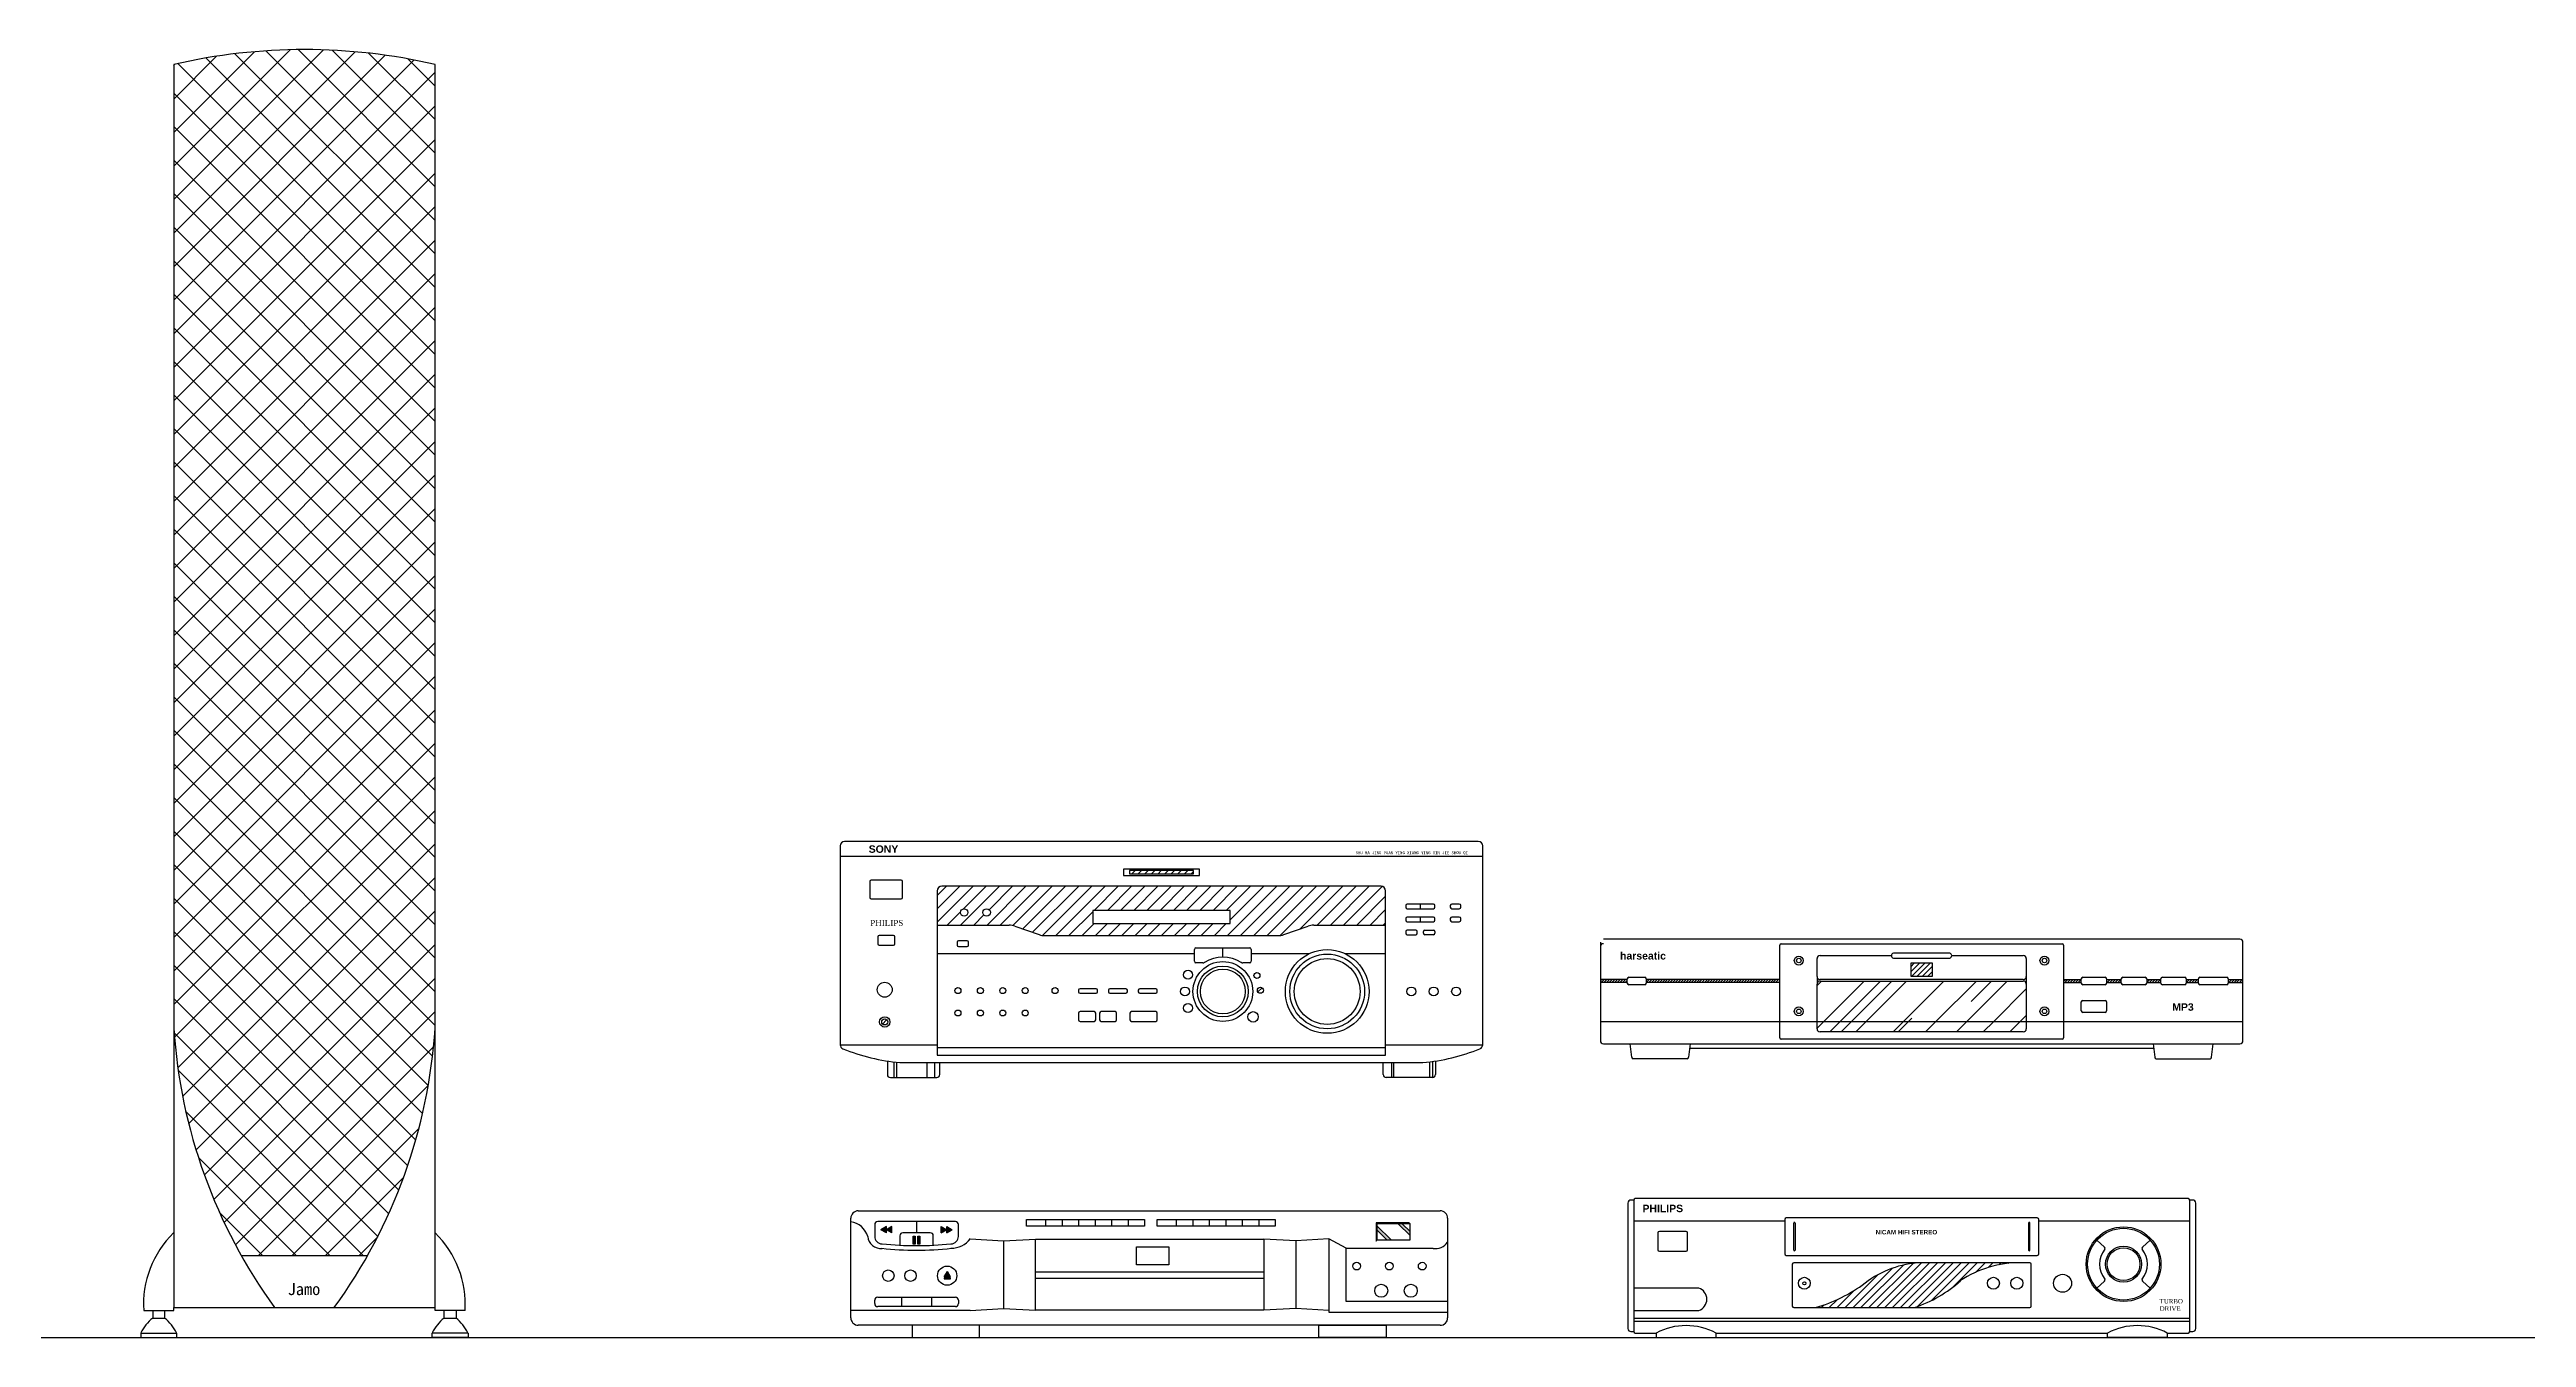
# Model space of a CAD drawing. Header units: inches. Extents: x 11.8 to 54.3, y 10.8 to 35.6.
# Drawn here: x 25.237 to 26.894, y 26.498 to 27.36 of the extents above; entities that cross this region are included whole.
import ezdxf
from ezdxf.enums import TextEntityAlignment as Align

# ---------------------------------------------------------------- set-up
doc = ezdxf.new("R2010")
doc.units = ezdxf.units.IN
doc.header["$MEASUREMENT"] = 0
for name, color, linetype in [('02', 2, 'Continuous'), ('1', 1, 'Continuous'), ('8', 8, 'Continuous')]:
    doc.layers.add(name, color=color, linetype=linetype)
doc.styles.add('HT2', font='swisseb.ttf')
doc.styles.add('STYLE2', font='')
doc.styles.add('STYLE5', font='dutchi.ttf')
doc.styles.get('STYLE2').set_extended_font_data('SimHei')

msp = doc.modelspace()

# ---------------------------------------------------------------- hatches: boundary and pattern name
at = {"layer": '8'}
for points in [[(25.7931, 26.5704), (25.7967, 26.5684), (25.7967, 26.5725)], [(25.7967, 26.5704), (25.8003, 26.5684), (25.8003, 26.5725)], [(25.8334, 26.5725), (25.8334, 26.5684), (25.8371, 26.5704)], [(25.8371, 26.5684), (25.8407, 26.5704), (25.8371, 26.5725)], [(26.1244, 26.5629), (26.1249, 26.5636), (26.1249, 26.5745), (26.1472, 26.5745), (26.1462, 26.5751), (26.1244, 26.5751)], [(25.8146, 26.5608), (25.8159, 26.5608), (25.8159, 26.5661), (25.8146, 26.5661)], [(25.8178, 26.5608), (25.8191, 26.5608), (25.8191, 26.5661), (25.8178, 26.5661)], [(25.8354, 26.5375), (25.8397, 26.5375), (25.8397, 26.5382), (25.8354, 26.5382)], [(25.8355, 26.5389), (25.8397, 26.5389), (25.8376, 26.5425)]]:
    msp.add_hatch(color=256, dxfattribs=at).paths.add_polyline_path(points)
h = msp.add_hatch(color=256, dxfattribs=at)
h.paths.add_polyline_path([(26.1391, 26.5745), (26.1419, 26.5745), (26.1472, 26.5693), (26.1472, 26.5666)])
h.paths.add_polyline_path([(26.1249, 26.5703), (26.1249, 26.573), (26.1345, 26.5636), (26.1317, 26.5636)])

# ---------------------------------------------------------------- linework, layer by layer
at = {"layer": '02'}
for p, q in [((25.3198, 27.2823), (25.3977, 27.3602)), ((25.3198, 27.2599), (25.42, 27.3601)), ((25.3198, 27.3048), (25.3739, 27.3589)), ((25.3198, 27.2374), (25.4412, 27.3588)), ((25.3198, 27.215), (25.4614, 27.3565)), ((25.3198, 27.3272), (25.3484, 27.3558)), ((25.3198, 27.1925), (25.4806, 27.3533)), ((25.3198, 27.3497), (25.3206, 27.3505)), ((25.3198, 27.3503), (25.3198, 26.5183)), ((25.4948, 27.1787), (25.3225, 27.351)), ((25.4948, 27.2011), (25.3412, 27.3547)), ((25.4948, 27.2236), (25.3608, 27.3575)), ((25.4948, 27.246), (25.3814, 27.3595)), ((25.4948, 27.2685), (25.403, 27.3603)), ((25.4948, 27.2909), (25.4258, 27.3599)), ((25.4948, 27.3134), (25.4502, 27.358)), ((25.4948, 27.3358), (25.4765, 27.3541)), ((25.4948, 26.5183), (25.4948, 27.3503)), ((25.3198, 27.1701), (25.4948, 27.3451)), ((25.4948, 27.1562), (25.3198, 27.3312)), ((25.3198, 27.1476), (25.4948, 27.3226)), ((25.4948, 27.1338), (25.3198, 27.3088)), ((25.3198, 27.1252), (25.4948, 27.3002)), ((25.4948, 27.1113), (25.3198, 27.2863)), ((25.3198, 27.1027), (25.4948, 27.2777)), ((25.4948, 27.0889), (25.3198, 27.2639)), ((25.3198, 27.0803), (25.4948, 27.2553)), ((25.4948, 27.0664), (25.3198, 27.2414)), ((25.3198, 27.0578), (25.4948, 27.2328)), ((25.4948, 27.044), (25.3198, 27.219)), ((25.3198, 27.0354), (25.4948, 27.2104)), ((25.4948, 27.0215), (25.3198, 27.1965)), ((25.3198, 27.0129), (25.4948, 27.1879)), ((25.4948, 26.9991), (25.3198, 27.1741)), ((25.3198, 26.9905), (25.4948, 27.1655)), ((25.4948, 26.9766), (25.3198, 27.1516)), ((25.3198, 26.968), (25.4948, 27.143)), ((25.4948, 26.9542), (25.3198, 27.1292)), ((25.3198, 26.9456), (25.4948, 27.1206)), ((25.4948, 26.9317), (25.3198, 27.1067)), ((25.3198, 26.9231), (25.4948, 27.0981)), ((25.4948, 26.9093), (25.3198, 27.0843)), ((25.3198, 26.9007), (25.4948, 27.0757)), ((25.4948, 26.8868), (25.3198, 27.0618)), ((25.3198, 26.8782), (25.4948, 27.0532)), ((25.4948, 26.8644), (25.3198, 27.0394)), ((25.3198, 26.8558), (25.4948, 27.0308)), ((25.4948, 26.8419), (25.3198, 27.0169)), ((25.3198, 26.8333), (25.4948, 27.0083)), ((25.4948, 26.8195), (25.3198, 26.9945)), ((25.3198, 26.8109), (25.4948, 26.9859)), ((25.4948, 26.797), (25.3198, 26.972)), ((25.3198, 26.7884), (25.4948, 26.9634)), ((25.4948, 26.7746), (25.3198, 26.9496)), ((25.3198, 26.766), (25.4948, 26.941)), ((25.4948, 26.7521), (25.3198, 26.9271)), ((25.3198, 26.7435), (25.4948, 26.9185)), ((25.4948, 26.7297), (25.3198, 26.9047)), ((25.3198, 26.7211), (25.4948, 26.8961)), ((25.4948, 26.7072), (25.3198, 26.8822)), ((25.3202, 26.6991), (25.4948, 26.8736)), ((25.493, 26.6865), (25.3198, 26.8598)), ((25.4902, 26.6669), (25.3198, 26.8373)), ((25.3225, 26.6789), (25.4948, 26.8511)), ((25.3257, 26.6596), (25.4948, 26.8287)), ((25.7658, 26.8273), (25.7658, 26.6943)), ((26.1958, 26.8203), (25.7658, 26.8203)), ((26.1928, 26.8303), (25.7688, 26.8303)), ((26.1958, 26.6943), (26.1958, 26.8273)), ((25.4864, 26.6483), (25.3198, 26.8149)), ((25.3298, 26.6413), (25.4948, 26.8062)), ((25.7856, 26.8034), (25.7856, 26.7929)), ((25.8066, 26.8044), (25.7866, 26.8044)), ((25.8076, 26.7929), (25.8076, 26.8034)), ((25.9554, 26.8118), (25.9554, 26.8076)), ((26.0062, 26.8118), (25.9554, 26.8118)), ((25.9554, 26.8076), (26.0062, 26.8076)), ((25.9594, 26.8108), (25.9594, 26.8086)), ((26.0022, 26.8108), (25.9594, 26.8108)), ((25.9594, 26.8086), (26.0022, 26.8086)), ((25.9609, 26.8086), (25.9631, 26.8108)), ((25.9653, 26.8086), (25.9675, 26.8108)), ((25.9697, 26.8086), (25.9719, 26.8108)), ((25.9741, 26.8086), (25.9763, 26.8108)), ((25.9786, 26.8086), (25.9807, 26.8108)), ((25.983, 26.8086), (25.9852, 26.8108)), ((25.9874, 26.8086), (25.9896, 26.8108)), ((25.9918, 26.8086), (25.994, 26.8108)), ((25.9962, 26.8086), (25.9984, 26.8108)), ((26.0007, 26.8086), (26.0022, 26.8102)), ((26.0022, 26.8086), (26.0022, 26.8108)), ((26.0062, 26.8076), (26.0062, 26.8118)), ((25.4818, 26.6304), (25.3198, 26.7924)), ((25.7866, 26.7919), (25.8066, 26.7919)), ((25.8308, 26.7764), (25.8547, 26.8003)), ((25.8308, 26.7853), (25.8459, 26.8003)), ((25.8308, 26.7941), (25.837, 26.8003)), ((25.8308, 26.7973), (25.8308, 26.6873)), ((26.1278, 26.8003), (25.8338, 26.8003)), ((25.8464, 26.7743), (25.8724, 26.8003)), ((25.8484, 26.7852), (25.8635, 26.8003)), ((25.8641, 26.7743), (25.8901, 26.8003)), ((25.8655, 26.7846), (25.8812, 26.8003)), ((25.8729, 26.7743), (25.8989, 26.8003)), ((25.8814, 26.774), (25.9077, 26.8003)), ((25.888, 26.7718), (25.9166, 26.8003)), ((25.8946, 26.7695), (25.9254, 26.8003)), ((25.9013, 26.7674), (25.9342, 26.8003)), ((25.9101, 26.7673), (25.9431, 26.8003)), ((25.9357, 26.7842), (25.9519, 26.8003)), ((25.9446, 26.7842), (25.9608, 26.8003)), ((25.9534, 26.7842), (25.9696, 26.8003)), ((25.9623, 26.7842), (25.9784, 26.8003)), ((25.9711, 26.7842), (25.9873, 26.8003)), ((25.9799, 26.7842), (25.9961, 26.8003)), ((25.9888, 26.7842), (26.005, 26.8003)), ((25.9976, 26.7842), (26.0138, 26.8003)), ((26.0065, 26.7842), (26.0226, 26.8003)), ((26.0153, 26.7842), (26.0315, 26.8003)), ((26.0241, 26.7842), (26.0403, 26.8003)), ((26.025, 26.7673), (26.058, 26.8003)), ((26.0267, 26.7779), (26.0492, 26.8003)), ((26.0338, 26.7673), (26.0668, 26.8003)), ((26.0427, 26.7673), (26.0757, 26.8003)), ((26.0515, 26.7673), (26.0845, 26.8003)), ((26.0605, 26.7675), (26.0933, 26.8003)), ((26.0737, 26.7718), (26.1022, 26.8003)), ((26.085, 26.7743), (26.111, 26.8003)), ((26.0939, 26.7743), (26.1199, 26.8003)), ((26.1027, 26.7743), (26.1286, 26.8002)), ((26.1115, 26.7743), (26.1308, 26.7936)), ((26.1308, 26.6873), (26.1308, 26.7973)), ((26.1443, 26.7874), (26.1443, 26.7863)), ((26.1628, 26.7884), (26.1453, 26.7884)), ((26.154, 26.7884), (26.154, 26.7853)), ((26.1638, 26.7863), (26.1638, 26.7874)), ((26.1741, 26.7874), (26.1741, 26.7863)), ((26.1801, 26.7884), (26.1751, 26.7884)), ((26.1811, 26.7863), (26.1811, 26.7874)), ((25.4765, 26.6133), (25.3198, 26.77)), ((25.3347, 26.6237), (25.4948, 26.7838)), ((25.8308, 26.7743), (25.8789, 26.7743)), ((25.8375, 26.7743), (25.8463, 26.7831)), ((25.8552, 26.7743), (25.862, 26.7811)), ((25.8826, 26.7736), (25.899, 26.7681)), ((25.9189, 26.7673), (25.9349, 26.7833)), ((25.9278, 26.7673), (25.9358, 26.7754)), ((25.9349, 26.7842), (25.9349, 26.7754)), ((26.0267, 26.7842), (25.9349, 26.7842)), ((25.9349, 26.7754), (26.0267, 26.7754)), ((25.9366, 26.7673), (25.9446, 26.7754)), ((25.9454, 26.7673), (25.9535, 26.7754)), ((25.9543, 26.7673), (25.9623, 26.7754)), ((25.9631, 26.7673), (25.9712, 26.7754)), ((25.972, 26.7673), (25.98, 26.7754)), ((25.9808, 26.7673), (25.9888, 26.7754)), ((25.9896, 26.7673), (25.9977, 26.7754)), ((25.9985, 26.7673), (26.0065, 26.7754)), ((26.0073, 26.7673), (26.0154, 26.7754)), ((26.0162, 26.7673), (26.0242, 26.7754)), ((26.0267, 26.7754), (26.0267, 26.7842)), ((26.0626, 26.7681), (26.079, 26.7736)), ((26.0827, 26.7743), (26.1308, 26.7743)), ((26.1204, 26.7743), (26.1308, 26.7848)), ((26.1292, 26.7743), (26.1308, 26.7759)), ((26.1443, 26.7787), (26.1443, 26.7776)), ((26.1443, 26.77), (26.1443, 26.7689)), ((26.1453, 26.7853), (26.1628, 26.7853)), ((26.1628, 26.7797), (26.1453, 26.7797)), ((26.1453, 26.7766), (26.1628, 26.7766)), ((26.151, 26.771), (26.1453, 26.771)), ((26.152, 26.7689), (26.152, 26.77)), ((26.154, 26.7797), (26.154, 26.7766)), ((26.1561, 26.7689), (26.1561, 26.77)), ((26.1571, 26.771), (26.1628, 26.771)), ((26.1638, 26.7776), (26.1638, 26.7787)), ((26.1638, 26.77), (26.1638, 26.7689)), ((26.1741, 26.7787), (26.1741, 26.7776)), ((26.1751, 26.7853), (26.1801, 26.7853)), ((26.1801, 26.7797), (26.1751, 26.7797)), ((26.1751, 26.7766), (26.1801, 26.7766)), ((26.1811, 26.7776), (26.1811, 26.7787)), ((25.3403, 26.6069), (25.4948, 26.7613)), ((25.791, 26.7664), (25.791, 26.7618)), ((25.8014, 26.7674), (25.792, 26.7674)), ((25.792, 26.7608), (25.8014, 26.7608)), ((25.8024, 26.7618), (25.8024, 26.7664)), ((25.8308, 26.7553), (26.0029, 26.7553)), ((25.844, 26.7629), (25.844, 26.761)), ((25.8507, 26.7639), (25.845, 26.7639)), ((25.845, 26.76), (25.8507, 26.76)), ((25.8517, 26.761), (25.8517, 26.7629)), ((25.9027, 26.7673), (26.0589, 26.7673)), ((26.0029, 26.7501), (26.0029, 26.7581)), ((26.0039, 26.7591), (26.0399, 26.7591)), ((26.0219, 26.7529), (26.0219, 26.7591)), ((26.0409, 26.7581), (26.0409, 26.7501)), ((26.0409, 26.7553), (26.0799, 26.7553)), ((26.1035, 26.7553), (26.1308, 26.7553)), ((26.1453, 26.7679), (26.151, 26.7679)), ((26.1628, 26.7679), (26.1571, 26.7679)), ((26.2745, 26.7629), (26.2745, 26.6969)), ((26.7025, 26.7649), (26.2765, 26.7649)), ((26.3945, 26.6989), (26.3945, 26.7609)), ((26.3955, 26.7619), (26.5835, 26.7619)), ((26.4215, 26.7539), (26.4693, 26.7539)), ((26.5084, 26.7555), (26.4706, 26.7555)), ((26.5097, 26.7539), (26.5575, 26.7539)), ((26.5845, 26.7609), (26.5845, 26.6989)), ((26.7045, 26.6969), (26.7045, 26.7629)), ((25.4704, 26.5969), (25.3198, 26.7475)), ((25.3466, 26.5907), (25.4948, 26.7389)), ((26.0085, 26.7491), (26.0039, 26.7491)), ((26.0399, 26.7491), (26.0352, 26.7491)), ((26.2745, 26.737), (26.2754, 26.7379)), ((26.2925, 26.7379), (26.2745, 26.7379)), ((26.2925, 26.7359), (26.2745, 26.7359)), ((26.2751, 26.7359), (26.2771, 26.7379)), ((26.2769, 26.7359), (26.2789, 26.7379)), ((26.2787, 26.7359), (26.2807, 26.7379)), ((26.2804, 26.7359), (26.2824, 26.7379)), ((26.2822, 26.7359), (26.2842, 26.7379)), ((26.284, 26.7359), (26.286, 26.7379)), ((26.2857, 26.7359), (26.2877, 26.7379)), ((26.2875, 26.7359), (26.2895, 26.7379)), ((26.2893, 26.7359), (26.2913, 26.7379)), ((26.291, 26.7359), (26.2925, 26.7373)), ((26.2925, 26.7354), (26.2925, 26.7384)), ((26.2935, 26.7394), (26.3042, 26.7394)), ((26.3052, 26.7384), (26.3052, 26.7354)), ((26.3052, 26.7359), (26.3072, 26.7379)), ((26.3052, 26.7377), (26.3054, 26.7379)), ((26.3945, 26.7379), (26.3052, 26.7379)), ((26.3945, 26.7359), (26.3052, 26.7359)), ((26.3069, 26.7359), (26.3089, 26.7379)), ((26.3087, 26.7359), (26.3107, 26.7379)), ((26.3105, 26.7359), (26.3125, 26.7379)), ((26.3122, 26.7359), (26.3142, 26.7379)), ((26.314, 26.7359), (26.316, 26.7379)), ((26.3158, 26.7359), (26.3178, 26.7379)), ((26.3175, 26.7359), (26.3195, 26.7379)), ((26.3193, 26.7359), (26.3213, 26.7379)), ((26.3211, 26.7359), (26.3231, 26.7379)), ((26.3228, 26.7359), (26.3248, 26.7379)), ((26.3246, 26.7359), (26.3266, 26.7379)), ((26.3264, 26.7359), (26.3284, 26.7379)), ((26.3282, 26.7359), (26.3302, 26.7379)), ((26.3299, 26.7359), (26.3319, 26.7379)), ((26.3317, 26.7359), (26.3337, 26.7379)), ((26.3335, 26.7359), (26.3355, 26.7379)), ((26.3352, 26.7359), (26.3372, 26.7379)), ((26.337, 26.7359), (26.339, 26.7379)), ((26.3388, 26.7359), (26.3408, 26.7379)), ((26.3405, 26.7359), (26.3425, 26.7379)), ((26.3423, 26.7359), (26.3443, 26.7379)), ((26.3441, 26.7359), (26.3461, 26.7379)), ((26.3458, 26.7359), (26.3478, 26.7379)), ((26.3476, 26.7359), (26.3496, 26.7379)), ((26.3494, 26.7359), (26.3514, 26.7379)), ((26.3511, 26.7359), (26.3531, 26.7379)), ((26.3529, 26.7359), (26.3549, 26.7379)), ((26.3547, 26.7359), (26.3567, 26.7379)), ((26.3564, 26.7359), (26.3584, 26.7379)), ((26.3582, 26.7359), (26.3602, 26.7379)), ((26.36, 26.7359), (26.362, 26.7379)), ((26.3617, 26.7359), (26.3637, 26.7379)), ((26.3635, 26.7359), (26.3655, 26.7379)), ((26.3653, 26.7359), (26.3673, 26.7379)), ((26.367, 26.7359), (26.369, 26.7379)), ((26.3688, 26.7359), (26.3708, 26.7379)), ((26.3706, 26.7359), (26.3726, 26.7379)), ((26.3723, 26.7359), (26.3743, 26.7379)), ((26.3741, 26.7359), (26.3761, 26.7379)), ((26.3759, 26.7359), (26.3779, 26.7379)), ((26.3777, 26.7359), (26.3797, 26.7379)), ((26.3794, 26.7359), (26.3814, 26.7379)), ((26.3812, 26.7359), (26.3832, 26.7379)), ((26.383, 26.7359), (26.385, 26.7379)), ((26.3847, 26.7359), (26.3867, 26.7379)), ((26.3865, 26.7359), (26.3885, 26.7379)), ((26.3883, 26.7359), (26.3903, 26.7379)), ((26.39, 26.7359), (26.392, 26.7379)), ((26.3918, 26.7359), (26.3938, 26.7379)), ((26.3936, 26.7359), (26.3945, 26.7368)), ((26.4195, 26.7399), (26.4195, 26.7519)), ((26.4195, 26.7399), (26.4195, 26.7349)), ((26.4195, 26.7338), (26.4225, 26.7369)), ((26.5575, 26.7379), (26.4215, 26.7379)), ((26.4215, 26.7369), (26.5575, 26.7369)), ((26.424, 26.7099), (26.451, 26.7369)), ((26.435, 26.7099), (26.462, 26.7369)), ((26.4426, 26.7099), (26.4696, 26.7369)), ((26.4524, 26.7099), (26.4794, 26.7369)), ((26.4706, 26.7522), (26.5084, 26.7522)), ((26.4774, 26.7099), (26.5044, 26.7369)), ((26.4823, 26.743), (26.4881, 26.7488)), ((26.4823, 26.7465), (26.4846, 26.7488)), ((26.4823, 26.7488), (26.4823, 26.7402)), ((26.4967, 26.7488), (26.4823, 26.7488)), ((26.4823, 26.7402), (26.4967, 26.7402)), ((26.483, 26.7402), (26.4916, 26.7488)), ((26.4865, 26.7402), (26.4952, 26.7488)), ((26.4901, 26.7402), (26.4967, 26.7468)), ((26.4936, 26.7402), (26.4967, 26.7433)), ((26.4967, 26.7402), (26.4967, 26.7488)), ((26.499, 26.7099), (26.5261, 26.7369)), ((26.5198, 26.7099), (26.5468, 26.7369)), ((26.5226, 26.7232), (26.5362, 26.7369)), ((26.5595, 26.7519), (26.5595, 26.7399)), ((26.5595, 26.7399), (26.5595, 26.7349)), ((26.5845, 26.7367), (26.5857, 26.7379)), ((26.5845, 26.7379), (26.5963, 26.7379)), ((26.5845, 26.7359), (26.5963, 26.7359)), ((26.5854, 26.7359), (26.5874, 26.7379)), ((26.5872, 26.7359), (26.5892, 26.7379)), ((26.589, 26.7359), (26.591, 26.7379)), ((26.5907, 26.7359), (26.5927, 26.7379)), ((26.5925, 26.7359), (26.5945, 26.7379)), ((26.5943, 26.7359), (26.5963, 26.7379)), ((26.596, 26.7359), (26.5963, 26.7362)), ((26.5963, 26.7354), (26.5963, 26.7384)), ((26.5973, 26.7394), (26.6123, 26.7394)), ((26.6133, 26.7384), (26.6133, 26.7354)), ((26.6133, 26.7372), (26.6139, 26.7379)), ((26.6133, 26.7379), (26.6231, 26.7379)), ((26.6133, 26.7359), (26.6231, 26.7359)), ((26.6137, 26.7359), (26.6157, 26.7379)), ((26.6155, 26.7359), (26.6175, 26.7379)), ((26.6172, 26.7359), (26.6192, 26.7379)), ((26.619, 26.7359), (26.621, 26.7379)), ((26.6208, 26.7359), (26.6228, 26.7379)), ((26.6225, 26.7359), (26.6231, 26.7365)), ((26.6231, 26.7354), (26.6231, 26.7384)), ((26.6241, 26.7394), (26.6391, 26.7394)), ((26.6401, 26.7384), (26.6401, 26.7354)), ((26.6401, 26.7376), (26.6405, 26.7379)), ((26.6401, 26.7379), (26.6496, 26.7379)), ((26.6401, 26.7359), (26.6496, 26.7359)), ((26.6402, 26.7359), (26.6422, 26.7379)), ((26.642, 26.7359), (26.644, 26.7379)), ((26.6438, 26.7359), (26.6458, 26.7379)), ((26.6455, 26.7359), (26.6475, 26.7379)), ((26.6473, 26.7359), (26.6493, 26.7379)), ((26.6491, 26.7359), (26.6496, 26.7364)), ((26.6496, 26.7354), (26.6496, 26.7384)), ((26.6506, 26.7394), (26.6656, 26.7394)), ((26.6666, 26.7384), (26.6666, 26.7354)), ((26.6666, 26.7375), (26.667, 26.7379)), ((26.6666, 26.7379), (26.6747, 26.7379)), ((26.6666, 26.7359), (26.6747, 26.7359)), ((26.6667, 26.7359), (26.6687, 26.7379)), ((26.6685, 26.7359), (26.6705, 26.7379)), ((26.6703, 26.7359), (26.6723, 26.7379)), ((26.672, 26.7359), (26.674, 26.7379)), ((26.6738, 26.7359), (26.6747, 26.7367)), ((26.6747, 26.7354), (26.6747, 26.7384)), ((26.6757, 26.7394), (26.6937, 26.7394)), ((26.6947, 26.7384), (26.6947, 26.7354)), ((26.6947, 26.7373), (26.6953, 26.7379)), ((26.6947, 26.7379), (26.7045, 26.7379)), ((26.6947, 26.7359), (26.7045, 26.7359)), ((26.695, 26.7359), (26.697, 26.7379)), ((26.6968, 26.7359), (26.6988, 26.7379)), ((26.6986, 26.7359), (26.7006, 26.7379)), ((26.7003, 26.7359), (26.7023, 26.7379)), ((26.7021, 26.7359), (26.7041, 26.7379)), ((26.7039, 26.7359), (26.7045, 26.7365)), ((25.4637, 26.5811), (25.3198, 26.7251)), ((25.9253, 26.7307), (25.9253, 26.7297)), ((25.937, 26.7317), (25.9263, 26.7317)), ((25.9263, 26.7287), (25.937, 26.7287)), ((25.938, 26.7297), (25.938, 26.7307)), ((25.9453, 26.7307), (25.9453, 26.7297)), ((25.957, 26.7317), (25.9463, 26.7317)), ((25.9463, 26.7287), (25.957, 26.7287)), ((25.958, 26.7297), (25.958, 26.7307)), ((25.9653, 26.7307), (25.9653, 26.7297)), ((25.977, 26.7317), (25.9663, 26.7317)), ((25.9663, 26.7287), (25.977, 26.7287)), ((25.978, 26.7297), (25.978, 26.7307)), ((26.0454, 26.7296), (26.0481, 26.7324)), ((26.3042, 26.7344), (26.2935, 26.7344)), ((26.4195, 26.7049), (26.4195, 26.7349)), ((26.5377, 26.7099), (26.5595, 26.7317)), ((26.5595, 26.7349), (26.5595, 26.7049)), ((26.5963, 26.7169), (26.5963, 26.7229)), ((26.6123, 26.7344), (26.5973, 26.7344)), ((26.5973, 26.7239), (26.6123, 26.7239)), ((26.6133, 26.7229), (26.6133, 26.7169)), ((26.6391, 26.7344), (26.6241, 26.7344)), ((26.6656, 26.7344), (26.6506, 26.7344)), ((26.6937, 26.7344), (26.6757, 26.7344)), ((25.3535, 26.5752), (25.4948, 26.7164)), ((25.7941, 26.7081), (25.7969, 26.711)), ((25.9253, 26.7154), (25.9253, 26.7109)), ((25.9358, 26.7164), (25.9263, 26.7164)), ((25.9263, 26.7099), (25.9358, 26.7099)), ((25.9368, 26.7109), (25.9368, 26.7154)), ((25.9394, 26.7154), (25.9394, 26.7109)), ((25.9498, 26.7164), (25.9404, 26.7164)), ((25.9404, 26.7099), (25.9498, 26.7099)), ((25.9508, 26.7109), (25.9508, 26.7154)), ((25.9597, 26.7154), (25.9597, 26.7109)), ((25.977, 26.7164), (25.9607, 26.7164)), ((25.9607, 26.7099), (25.977, 26.7099)), ((25.978, 26.7109), (25.978, 26.7154)), ((26.2745, 26.7099), (26.7045, 26.7099)), ((26.4195, 26.7054), (26.424, 26.7099)), ((26.5575, 26.7029), (26.4215, 26.7029)), ((26.428, 26.7029), (26.435, 26.7099)), ((26.4356, 26.7029), (26.4426, 26.7099)), ((26.4454, 26.7029), (26.4524, 26.7099)), ((26.4704, 26.7029), (26.4774, 26.7099)), ((26.4738, 26.7029), (26.4808, 26.7099)), ((26.4808, 26.7099), (26.4829, 26.712)), ((26.492, 26.7029), (26.499, 26.7099)), ((26.5128, 26.7029), (26.5198, 26.7099)), ((26.5307, 26.7029), (26.5377, 26.7099)), ((26.5485, 26.7029), (26.5555, 26.7099)), ((26.5555, 26.7099), (26.5595, 26.7139)), ((26.6123, 26.7159), (26.5973, 26.7159)), ((25.4564, 26.566), (25.32, 26.7024)), ((25.3611, 26.5603), (25.4938, 26.693)), ((25.7658, 26.6943), (25.8308, 26.6943)), ((25.8308, 26.6923), (26.1308, 26.6923)), ((25.8308, 26.6873), (26.1308, 26.6873)), ((26.1308, 26.6943), (26.1958, 26.6943)), ((26.2765, 26.6949), (26.7025, 26.6949)), ((26.2955, 26.6859), (26.2945, 26.6949)), ((26.3345, 26.6949), (26.3335, 26.6859)), ((26.3342, 26.6919), (26.6448, 26.6919)), ((26.5835, 26.6979), (26.3955, 26.6979)), ((26.6445, 26.6949), (26.6455, 26.6859)), ((26.6835, 26.6859), (26.6845, 26.6949)), ((25.4466, 26.5533), (25.3227, 26.6772)), ((25.7974, 26.6834), (25.7974, 26.6743)), ((25.7994, 26.6723), (25.8304, 26.6723)), ((25.8016, 26.6828), (25.8016, 26.6723)), ((25.8035, 26.6826), (25.8035, 26.6723)), ((25.8058, 26.6823), (26.1558, 26.6823)), ((25.8238, 26.6823), (25.8238, 26.6723)), ((25.829, 26.6823), (25.829, 26.6723)), ((25.8324, 26.6743), (25.8324, 26.6823)), ((26.1292, 26.6743), (26.1292, 26.6823)), ((26.1622, 26.6723), (26.1312, 26.6723)), ((26.1347, 26.6823), (26.1347, 26.6723)), ((26.136, 26.6823), (26.136, 26.6723)), ((26.1601, 26.6828), (26.1601, 26.6723)), ((26.1621, 26.6831), (26.1621, 26.6723)), ((26.1642, 26.6834), (26.1642, 26.6743)), ((26.3325, 26.6849), (26.2965, 26.6849)), ((26.6465, 26.6849), (26.6825, 26.6849)), ((25.3766, 26.5533), (25.4902, 26.667)), ((25.4242, 26.5533), (25.3278, 26.6497)), ((25.399, 26.5533), (25.4839, 26.6383)), ((25.4017, 26.5533), (25.3363, 26.6188)), ((25.4215, 26.5533), (25.4737, 26.6056)), ((26.2929, 26.5883), (26.2929, 26.5043)), ((26.2969, 26.5903), (26.2949, 26.5903)), ((26.2969, 26.5903), (26.2969, 26.5023)), ((26.6679, 26.5913), (26.2979, 26.5913)), ((26.6689, 26.5023), (26.6689, 26.5903)), ((26.6709, 26.5903), (26.6689, 26.5903)), ((26.6729, 26.5043), (26.6729, 26.5883)), ((25.3793, 26.5533), (25.3503, 26.5823)), ((25.7729, 26.5115), (25.7729, 26.5781)), ((25.7779, 26.5831), (26.1673, 26.5831)), ((25.7889, 26.5739), (25.7889, 26.566)), ((25.8429, 26.5759), (25.7909, 26.5759)), ((25.7967, 26.5725), (25.7931, 26.5704)), ((25.7967, 26.5684), (25.7931, 26.5704)), ((25.8003, 26.5725), (25.7967, 26.5704)), ((25.7967, 26.5684), (25.7967, 26.5725)), ((25.8003, 26.5684), (25.7967, 26.5704)), ((25.8003, 26.5684), (25.8003, 26.5725)), ((25.8169, 26.5759), (25.8169, 26.5684)), ((25.8334, 26.5725), (25.8371, 26.5704)), ((25.8334, 26.5684), (25.8334, 26.5725)), ((25.8334, 26.5684), (25.8371, 26.5704)), ((25.8371, 26.5684), (25.8371, 26.5725)), ((25.8371, 26.5725), (25.8407, 26.5704)), ((25.8371, 26.5684), (25.8407, 26.5704)), ((25.8449, 26.566), (25.8449, 26.5739)), ((25.8905, 26.5772), (25.9695, 26.5772)), ((25.8905, 26.5729), (25.8905, 26.5772)), ((25.9695, 26.5729), (25.8905, 26.5729)), ((25.9032, 26.5772), (25.9032, 26.5729)), ((25.9143, 26.5772), (25.9143, 26.5729)), ((25.9253, 26.5772), (25.9253, 26.5729)), ((25.9364, 26.5772), (25.9364, 26.5729)), ((25.9474, 26.5772), (25.9474, 26.5729)), ((25.9585, 26.5772), (25.9585, 26.5729)), ((25.9695, 26.5772), (25.9695, 26.5729)), ((25.978, 26.5772), (26.057, 26.5772)), ((25.978, 26.5729), (25.978, 26.5772)), ((26.057, 26.5729), (25.978, 26.5729)), ((25.9907, 26.5772), (25.9907, 26.5729)), ((26.0017, 26.5772), (26.0017, 26.5729)), ((26.0128, 26.5772), (26.0128, 26.5729)), ((26.0238, 26.5772), (26.0238, 26.5729)), ((26.0349, 26.5772), (26.0349, 26.5729)), ((26.0459, 26.5772), (26.0459, 26.5729)), ((26.057, 26.5772), (26.057, 26.5729)), ((26.1244, 26.5751), (26.1244, 26.5629)), ((26.1462, 26.5751), (26.1244, 26.5751)), ((26.1249, 26.5745), (26.1249, 26.5636)), ((26.1472, 26.5745), (26.1249, 26.5745)), ((26.1249, 26.573), (26.1345, 26.5636)), ((26.1249, 26.5703), (26.1317, 26.5636)), ((26.1391, 26.5745), (26.1472, 26.5666)), ((26.1419, 26.5745), (26.1472, 26.5693)), ((26.1472, 26.5745), (26.1462, 26.5751)), ((26.1472, 26.5636), (26.1472, 26.5745)), ((26.1723, 26.5781), (26.1723, 26.5115)), ((26.2969, 26.5763), (26.3979, 26.5763)), ((26.3979, 26.5773), (26.3979, 26.5543)), ((26.5669, 26.5783), (26.3989, 26.5783)), ((26.4039, 26.5568), (26.4039, 26.5748)), ((26.4049, 26.5748), (26.4049, 26.5568)), ((26.561, 26.5748), (26.561, 26.5568)), ((26.562, 26.5568), (26.562, 26.5748)), ((26.5679, 26.5543), (26.5679, 26.5773)), ((26.5679, 26.5763), (26.6689, 26.5763)), ((25.4439, 26.5533), (25.4564, 26.5658)), ((25.8057, 26.5664), (25.8057, 26.5601)), ((25.8261, 26.5684), (25.8077, 26.5684)), ((25.8146, 26.5661), (25.8159, 26.5661)), ((25.8146, 26.5608), (25.8146, 26.5661)), ((25.8159, 26.5608), (25.8146, 26.5608)), ((25.8159, 26.5661), (25.8159, 26.5608)), ((25.8178, 26.5661), (25.8191, 26.5661)), ((25.8178, 26.5608), (25.8178, 26.5661)), ((25.8191, 26.5608), (25.8178, 26.5608)), ((25.8191, 26.5661), (25.8191, 26.5608)), ((25.8281, 26.5601), (25.8281, 26.5664)), ((25.8529, 26.5644), (25.8751, 26.563)), ((25.8751, 26.563), (25.8965, 26.5641)), ((25.8751, 26.563), (25.8751, 26.5177)), ((25.8965, 26.5641), (26.0492, 26.5641)), ((25.8965, 26.5166), (25.8965, 26.5641)), ((25.9642, 26.5591), (25.9857, 26.5591)), ((25.9642, 26.547), (25.9642, 26.5591)), ((25.9857, 26.5591), (25.9857, 26.547)), ((26.0492, 26.5641), (26.0492, 26.5166)), ((26.0707, 26.563), (26.0492, 26.5641)), ((26.0928, 26.5644), (26.0707, 26.563)), ((26.0707, 26.563), (26.0707, 26.5177)), ((26.0928, 26.5644), (26.0928, 26.5152)), ((26.1045, 26.558), (26.0928, 26.5644)), ((26.1045, 26.558), (26.1626, 26.558)), ((26.1045, 26.5223), (26.1045, 26.558)), ((26.1244, 26.5629), (26.1249, 26.5636)), ((26.1249, 26.5636), (26.1472, 26.5636)), ((26.313, 26.5683), (26.313, 26.5571)), ((26.3319, 26.5693), (26.314, 26.5693)), ((26.314, 26.5561), (26.3319, 26.5561)), ((26.3329, 26.5571), (26.3329, 26.5683)), ((26.6067, 26.5634), (26.6119, 26.5587)), ((26.6425, 26.5634), (26.6372, 26.5587)), ((25.3649, 26.5533), (25.4497, 26.5533)), ((25.8354, 26.5382), (25.8354, 26.5375)), ((25.8397, 26.5382), (25.8354, 26.5382)), ((25.8354, 26.5375), (25.8397, 26.5375)), ((25.8355, 26.5389), (25.8376, 26.5425)), ((25.8397, 26.5389), (25.8355, 26.5389)), ((25.8397, 26.5389), (25.8376, 26.5425)), ((25.8397, 26.5375), (25.8397, 26.5382)), ((26.0492, 26.5421), (25.8965, 26.5421)), ((26.0492, 26.5378), (25.8965, 26.5378)), ((25.9857, 26.547), (25.9642, 26.547)), ((26.3989, 26.5533), (26.5669, 26.5533)), ((26.4029, 26.5473), (26.4029, 26.5193)), ((26.5619, 26.5483), (26.4039, 26.5483)), ((26.4383, 26.5183), (26.4604, 26.5404)), ((26.4436, 26.5183), (26.4699, 26.5447)), ((26.4489, 26.5183), (26.4774, 26.5468)), ((26.4542, 26.5183), (26.4838, 26.5479)), ((26.4595, 26.5183), (26.4895, 26.5483)), ((26.4648, 26.5183), (26.4948, 26.5483)), ((26.4701, 26.5183), (26.5001, 26.5483)), ((26.4754, 26.5183), (26.5054, 26.5483)), ((26.4807, 26.5183), (26.5107, 26.5483)), ((26.4867, 26.519), (26.516, 26.5483)), ((26.4961, 26.5231), (26.5213, 26.5483)), ((26.5104, 26.5321), (26.5266, 26.5483)), ((26.5255, 26.5419), (26.5319, 26.5483)), ((26.534, 26.5451), (26.5372, 26.5483)), ((26.5412, 26.5469), (26.5426, 26.5483)), ((26.5474, 26.5479), (26.5479, 26.5483)), ((26.5531, 26.5483), (26.5532, 26.5483)), ((26.5629, 26.5193), (26.5629, 26.5473)), ((25.7889, 26.521), (25.7889, 26.5232)), ((25.7909, 26.5252), (25.8429, 26.5252)), ((25.8069, 26.5252), (25.8069, 26.519)), ((25.8269, 26.5252), (25.8269, 26.519)), ((25.8449, 26.5232), (25.8449, 26.521)), ((26.1723, 26.5223), (26.1045, 26.5223)), ((26.3403, 26.5314), (26.2969, 26.5314)), ((26.4277, 26.5183), (26.4329, 26.5236)), ((26.433, 26.5183), (26.4444, 26.5297)), ((26.6119, 26.5361), (26.6067, 26.5314)), ((26.6372, 26.5361), (26.6425, 26.5314)), ((25.2998, 26.5163), (25.3198, 26.5163)), ((25.3058, 26.5163), (25.3058, 26.5113)), ((25.3058, 26.5113), (25.3138, 26.5113)), ((25.3138, 26.5113), (25.3138, 26.5163)), ((25.3198, 26.5163), (25.3198, 26.5183)), ((25.3198, 26.5183), (25.4948, 26.5183)), ((25.4948, 26.5163), (25.4948, 26.5183)), ((25.5148, 26.5163), (25.4948, 26.5163)), ((25.5008, 26.5113), (25.5008, 26.5163)), ((25.5008, 26.5113), (25.5088, 26.5113)), ((25.5088, 26.5163), (25.5088, 26.5113)), ((25.8529, 26.5163), (25.7729, 26.5163)), ((26.1673, 26.5065), (25.7779, 26.5065)), ((25.8429, 26.519), (25.7909, 26.519)), ((25.814, 26.5065), (25.814, 26.4983)), ((25.859, 26.5065), (25.814, 26.5065)), ((25.8529, 26.5163), (25.8751, 26.5177)), ((25.859, 26.4983), (25.859, 26.5065)), ((25.8751, 26.5177), (25.8965, 26.5166)), ((26.0492, 26.5166), (25.8965, 26.5166)), ((26.0707, 26.5177), (26.0492, 26.5166)), ((26.0928, 26.5163), (26.0707, 26.5177)), ((26.0862, 26.5065), (26.1312, 26.5065)), ((26.0862, 26.4983), (26.0862, 26.5065)), ((26.0928, 26.5152), (26.1723, 26.5152)), ((26.1312, 26.5065), (26.1312, 26.4983)), ((26.2969, 26.5164), (26.3403, 26.5164)), ((26.2969, 26.5113), (26.6689, 26.5113)), ((26.2969, 26.5093), (26.6689, 26.5093)), ((26.4039, 26.5183), (26.5619, 26.5183)), ((26.4224, 26.5183), (26.4242, 26.5201)), ((25.2978, 26.5013), (25.2978, 26.4983)), ((25.2978, 26.5013), (25.3218, 26.5013)), ((25.2978, 26.4983), (25.3218, 26.4983)), ((25.3218, 26.4983), (25.3218, 26.5013)), ((25.4928, 26.4983), (25.4928, 26.5013)), ((25.5168, 26.5013), (25.4928, 26.5013)), ((25.5168, 26.4983), (25.4928, 26.4983)), ((25.5168, 26.5013), (25.5168, 26.4983)), ((25.814, 26.4983), (25.859, 26.4983)), ((26.1312, 26.4983), (26.0862, 26.4983)), ((26.2949, 26.5023), (26.2969, 26.5023)), ((26.2979, 26.5013), (26.3119, 26.5013)), ((26.3119, 26.5013), (26.3119, 26.4983)), ((26.3119, 26.4983), (26.3519, 26.4983)), ((26.3519, 26.5013), (26.6139, 26.5013)), ((26.3519, 26.4983), (26.3519, 26.5013)), ((26.6139, 26.4983), (26.6139, 26.5013)), ((26.6539, 26.4983), (26.6139, 26.4983)), ((26.6539, 26.5013), (26.6679, 26.5013)), ((26.6539, 26.5013), (26.6539, 26.4983)), ((26.6689, 26.5023), (26.6709, 26.5023))]:
    msp.add_line(p, q, dxfattribs=at)
for centre, radius in [((25.8488, 26.7828), 0.0025), ((25.8638, 26.7828), 0.0025), ((26.0917, 26.7299), 0.028), ((26.0917, 26.7299), 0.025), ((26.4073, 26.7506), 0.003), ((26.5717, 26.7506), 0.003), ((25.7956, 26.7311), 0.005), ((25.9986, 26.7411), 0.003), ((26.0219, 26.7299), 0.02), ((26.0219, 26.7299), 0.017), ((26.0219, 26.7299), 0.015), ((26.0447, 26.7406), 0.002), ((26.0917, 26.7299), 0.022), ((26.4073, 26.7506), 0.0015), ((26.5717, 26.7506), 0.0015), ((25.8446, 26.7305), 0.002), ((25.8596, 26.7305), 0.002), ((25.8746, 26.7305), 0.002), ((25.8896, 26.7305), 0.002), ((25.9096, 26.7305), 0.002), ((25.9965, 26.7299), 0.003), ((25.9986, 26.7188), 0.003), ((26.047, 26.7307), 0.002), ((26.148, 26.7299), 0.003), ((26.163, 26.7299), 0.003), ((26.178, 26.7299), 0.003), ((26.4073, 26.7166), 0.003), ((26.5717, 26.7166), 0.003), ((25.7956, 26.7095), 0.0035), ((25.7956, 26.7095), 0.002), ((25.8446, 26.7155), 0.002), ((25.8596, 26.7155), 0.002), ((25.8746, 26.7155), 0.002), ((25.8896, 26.7155), 0.002), ((26.0421, 26.7129), 0.0035), ((26.4073, 26.7166), 0.0015), ((26.5717, 26.7166), 0.0015), ((26.6246, 26.5474), 0.025), ((26.6246, 26.5474), 0.024), ((26.6246, 26.5474), 0.012), ((26.6246, 26.5474), 0.011), ((25.798, 26.5397), 0.00382), ((25.8129, 26.5397), 0.00382), ((25.8374, 26.5397), 0.00643), ((26.1114, 26.5461), 0.00259), ((26.1333, 26.5461), 0.00259), ((26.1553, 26.5461), 0.00259), ((26.411, 26.5346), 0.004), ((26.5375, 26.5346), 0.004), ((26.5532, 26.5346), 0.004), ((26.5838, 26.5346), 0.006), ((26.1279, 26.5296), 0.00438), ((26.1476, 26.5296), 0.00438), ((26.411, 26.5346), 0.001)]:
    msp.add_circle(centre, radius, dxfattribs=at)
for centre, radius, start, end in [((25.4073, 26.9725), 0.3878, 76.9604, 103.0396), ((25.7688, 26.8273), 0.003, 90, 180), ((26.1928, 26.8273), 0.003, 0, 90), ((25.7866, 26.8034), 0.001, 90, 180), ((25.8066, 26.8034), 0.001, 0, 90), ((25.7866, 26.7929), 0.001, 180, 270), ((25.8066, 26.7929), 0.001, 270, 0), ((25.8338, 26.7973), 0.003, 90, 180), ((26.1278, 26.7973), 0.003, 0, 90), ((26.1453, 26.7874), 0.001, 90, 180), ((26.1453, 26.7863), 0.001, 180, 270), ((26.1628, 26.7874), 0.001, 0, 90), ((26.1628, 26.7863), 0.001, 270, 0), ((26.1751, 26.7874), 0.001, 90, 180), ((26.1751, 26.7863), 0.001, 180, 270), ((26.1801, 26.7874), 0.001, 0, 90), ((26.1801, 26.7863), 0.001, 270, 0), ((25.8789, 26.7643), 0.01, 68.1986, 90), ((26.0827, 26.7643), 0.01, 90, 111.8014), ((26.1453, 26.7787), 0.001, 90, 180), ((26.1453, 26.7776), 0.001, 180, 270), ((26.1453, 26.77), 0.001, 90, 180), ((26.1453, 26.7689), 0.001, 180, 270), ((26.151, 26.77), 0.001, 0, 90), ((26.151, 26.7689), 0.001, 270, 0), ((26.1571, 26.77), 0.001, 90, 180), ((26.1571, 26.7689), 0.001, 180, 270), ((26.1628, 26.7787), 0.001, 0, 90), ((26.1628, 26.7776), 0.001, 270, 0), ((26.1628, 26.77), 0.001, 0, 90), ((26.1628, 26.7689), 0.001, 270, 0), ((26.1751, 26.7787), 0.001, 90, 180), ((26.1751, 26.7776), 0.001, 180, 270), ((26.1801, 26.7787), 0.001, 0, 90), ((26.1801, 26.7776), 0.001, 270, 0), ((25.792, 26.7664), 0.001, 90, 180), ((25.792, 26.7618), 0.001, 180, 270), ((25.8014, 26.7664), 0.001, 0, 90), ((25.8014, 26.7618), 0.001, 270, 0), ((25.845, 26.7629), 0.001, 90, 180), ((25.845, 26.761), 0.001, 180, 270), ((25.8507, 26.7629), 0.001, 0, 90), ((25.8507, 26.761), 0.001, 270, 0), ((25.9027, 26.7773), 0.01, 248.1986, 270), ((26.0039, 26.7581), 0.001, 90, 180), ((26.0219, 26.7299), 0.023, 57.6369, 122.3631), ((26.0399, 26.7581), 0.001, 0, 90), ((26.0589, 26.7773), 0.01, 270, 291.8014), ((26.2765, 26.7599), 0.002, 90, 180), ((26.3955, 26.7609), 0.001, 90, 180), ((26.4215, 26.7519), 0.002, 90, 180), ((26.4709, 26.7539), 0.00167, 101.2706, 258.7294), ((26.508, 26.7539), 0.00167, 281.2706, 78.7294), ((26.5575, 26.7519), 0.002, 0, 90), ((26.5835, 26.7609), 0.001, 0, 90), ((26.7025, 26.7629), 0.002, 0, 90), ((26.0039, 26.7501), 0.001, 180, 270), ((26.0085, 26.7511), 0.002, 270, 302.3631), ((26.0352, 26.7511), 0.002, 237.6369, 270), ((26.0399, 26.7501), 0.001, 270, 0), ((26.2935, 26.7384), 0.001, 90, 180), ((26.3042, 26.7384), 0.001, 0, 90), ((26.4215, 26.7399), 0.002, 180, 270), ((26.4215, 26.7349), 0.002, 90, 180), ((26.5575, 26.7399), 0.002, 270, 0), ((26.5575, 26.7349), 0.002, 0, 90), ((26.5973, 26.7384), 0.001, 90, 180), ((26.6123, 26.7384), 0.001, 0, 90), ((26.6241, 26.7384), 0.001, 90, 180), ((26.6391, 26.7384), 0.001, 0, 90), ((26.6506, 26.7384), 0.001, 90, 180), ((26.6656, 26.7384), 0.001, 0, 90), ((26.6757, 26.7384), 0.001, 90, 180), ((26.6937, 26.7384), 0.001, 0, 90), ((25.9263, 26.7307), 0.001, 90, 180), ((25.9263, 26.7297), 0.001, 180, 270), ((25.937, 26.7307), 0.001, 0, 90), ((25.937, 26.7297), 0.001, 270, 0), ((25.9463, 26.7307), 0.001, 90, 180), ((25.9463, 26.7297), 0.001, 180, 270), ((25.957, 26.7307), 0.001, 0, 90), ((25.957, 26.7297), 0.001, 270, 0), ((25.9663, 26.7307), 0.001, 90, 180), ((25.9663, 26.7297), 0.001, 180, 270), ((25.977, 26.7307), 0.001, 0, 90), ((25.977, 26.7297), 0.001, 270, 0), ((26.2935, 26.7354), 0.001, 180, 270), ((26.3042, 26.7354), 0.001, 270, 0), ((26.5973, 26.7354), 0.001, 180, 270), ((26.5973, 26.7229), 0.001, 90, 180), ((26.6123, 26.7354), 0.001, 270, 0), ((26.6123, 26.7229), 0.001, 0, 90), ((26.6241, 26.7354), 0.001, 180, 270), ((26.6391, 26.7354), 0.001, 270, 0), ((26.6506, 26.7354), 0.001, 180, 270), ((26.6656, 26.7354), 0.001, 270, 0), ((26.6757, 26.7354), 0.001, 180, 270), ((26.6937, 26.7354), 0.001, 270, 0), ((25.6771, 26.7286), 0.358, 183.7288, 215.9665), ((25.1375, 26.7286), 0.358, 324.0335, 356.2712), ((25.9263, 26.7154), 0.001, 90, 180), ((25.9263, 26.7109), 0.001, 180, 270), ((25.9358, 26.7154), 0.001, 0, 90), ((25.9358, 26.7109), 0.001, 270, 0), ((25.9404, 26.7154), 0.001, 90, 180), ((25.9404, 26.7109), 0.001, 180, 270), ((25.9498, 26.7154), 0.001, 0, 90), ((25.9498, 26.7109), 0.001, 270, 0), ((25.9607, 26.7154), 0.001, 90, 180), ((25.9607, 26.7109), 0.001, 180, 270), ((25.977, 26.7154), 0.001, 0, 90), ((25.977, 26.7109), 0.001, 270, 0), ((26.4215, 26.7049), 0.002, 180, 270), ((26.5575, 26.7049), 0.002, 270, 0), ((26.5973, 26.7169), 0.001, 180, 270), ((26.6123, 26.7169), 0.001, 270, 0), ((25.7688, 26.6943), 0.003, 180, 247.9014), ((25.8176, 26.8145), 0.1327, 247.9014, 264.9009), ((26.144, 26.8145), 0.1327, 275.0991, 292.0986), ((26.1928, 26.6943), 0.003, 292.0986, 0), ((26.2765, 26.6969), 0.002, 180, 270), ((26.3955, 26.6989), 0.001, 180, 270), ((26.5835, 26.6989), 0.001, 270, 0), ((26.7025, 26.6969), 0.002, 270, 0), ((25.7994, 26.6743), 0.002, 180, 270), ((25.8304, 26.6743), 0.002, 270, 0), ((26.1312, 26.6743), 0.002, 180, 270), ((26.1622, 26.6743), 0.002, 270, 0), ((26.2965, 26.6859), 0.001, 180, 270), ((26.3325, 26.6859), 0.001, 270, 0), ((26.6465, 26.6859), 0.001, 180, 270), ((26.6825, 26.6859), 0.001, 270, 0), ((26.2949, 26.5883), 0.002, 90, 180), ((26.2979, 26.5903), 0.001, 90, 180), ((26.6679, 26.5903), 0.001, 0, 90), ((26.6709, 26.5883), 0.002, 0, 90), ((25.7779, 26.5781), 0.005, 90, 180), ((25.7709, 26.562), 0.0139, 16.3477, 81.8289), ((25.7909, 26.5739), 0.002, 90, 180), ((25.8429, 26.5739), 0.002, 0, 90), ((26.1673, 26.5781), 0.005, 0, 90), ((26.3989, 26.5773), 0.001, 90, 180), ((26.4044, 26.5748), 0.000503, 6.4115, 173.5885), ((26.5615, 26.5748), 0.000503, 6.4115, 173.5885), ((26.5669, 26.5773), 0.001, 0, 90), ((25.3663, 26.5206), 0.0667, 134.273, 183.6519), ((25.4482, 26.5206), 0.0667, 356.3481, 45.727), ((25.793, 26.5666), 0.00871, 184.3911, 275.8373), ((25.7939, 26.566), 0.005, 180, 270), ((25.8169, 26.784), 0.2272, 264.116, 275.884), ((25.8169, 26.784), 0.2242, 264.116, 275.884), ((25.8077, 26.5664), 0.002, 90, 180), ((25.8261, 26.5664), 0.002, 0, 90), ((25.8399, 26.566), 0.005, 270, 0), ((25.8397, 26.5749), 0.0169, 270.6955, 321.8909), ((26.1641, 26.5675), 0.0097, 260.978, 326.7618), ((26.314, 26.5683), 0.001, 90, 180), ((26.314, 26.5571), 0.001, 180, 270), ((26.3319, 26.5683), 0.001, 0, 90), ((26.3319, 26.5571), 0.001, 270, 0), ((26.3989, 26.5543), 0.001, 180, 270), ((26.4044, 26.5569), 0.000503, 186.4115, 353.5885), ((26.5615, 26.5569), 0.000503, 186.4115, 353.5885), ((26.5669, 26.5543), 0.001, 270, 0), ((26.6246, 26.5474), 0.016, 141.5825, 218.4175), ((26.6113, 26.558), 0.001, 321.5825, 48.2103), ((26.6379, 26.558), 0.001, 131.7897, 218.4175), ((26.6246, 26.5474), 0.016, 321.5825, 38.4175), ((26.4039, 26.5473), 0.001, 90, 180), ((26.4918, 26.4828), 0.0656, 92.485, 127.5937), ((26.5552, 26.4767), 0.0717, 89.6714, 123.6363), ((26.5619, 26.5473), 0.001, 0, 90), ((26.6113, 26.5368), 0.001, 311.7897, 38.4175), ((26.6379, 26.5368), 0.001, 141.5825, 228.2103), ((25.7909, 26.5232), 0.002, 90, 180), ((25.7909, 26.521), 0.002, 180, 270), ((25.8429, 26.5232), 0.002, 0, 90), ((25.8429, 26.521), 0.002, 270, 0), ((26.3379, 26.5239), 0.00787, 287.7264, 72.2736), ((26.3924, 26.613), 0.0981, 285.3768, 307.1763), ((26.4553, 26.604), 0.0906, 288.9806, 311.6724), ((25.3252, 26.4876), 0.0307, 129.2955, 153.3849), ((25.2943, 26.4876), 0.0307, 26.6151, 50.7045), ((25.5202, 26.4876), 0.0307, 129.2955, 153.3849), ((25.4893, 26.4876), 0.0307, 26.6151, 50.7045), ((25.7779, 26.5115), 0.005, 180, 270), ((26.1673, 26.5115), 0.005, 270, 0), ((26.2949, 26.5043), 0.002, 180, 270), ((26.3319, 26.4638), 0.0425, 61.9275, 118.0725), ((26.4039, 26.5193), 0.001, 180, 270), ((26.5619, 26.5193), 0.001, 270, 0), ((26.6339, 26.4638), 0.0425, 61.9275, 118.0725), ((26.6709, 26.5043), 0.002, 270, 0), ((26.2979, 26.5023), 0.001, 180, 270), ((26.6679, 26.5023), 0.001, 270, 0)]:
    msp.add_arc(centre, radius, start, end, dxfattribs=at)
at = {"layer": '1'}
msp.add_line((12.1152, 26.4983), (32.4414, 26.4983), dxfattribs=at)

# ---------------------------------------------------------------- texts
at = {"layer": '02'}
for s, height, style, p in [('SONY', 0.005, 'HT2', (25.7849, 26.8227)), (' SHU MA JING YUAN YING XIANG YING YIN JIE SHOU QI', 0.002, 'STYLE2', (26.1092, 26.8218)), ('PHILIPS', 0.004, 'STYLE5', (25.7859, 26.7738)), ('harseatic', 0.005, 'HT2', (26.2877, 26.7513)), ('MP3', 0.005, 'HT2', (26.6572, 26.717)), ('PHILIPS', 0.005, 'HT2', (26.3027, 26.5822)), ('NICAM HIFI STEREO', 0.003, 'HT2', (26.4587, 26.5673)), ('TURBO', 0.003, 'STYLE5', (26.6488, 26.5211)), ('DRIVE', 0.003, 'STYLE5', (26.6488, 26.5162))]:
    msp.add_text(s, height=height, dxfattribs=dict(at, style=style)).set_placement(p)
at = {"layer": '02', "style": 'STYLE2'}
msp.add_text('Jamo', height=0.008, dxfattribs=at).set_placement((25.407, 26.5267), align=Align.CENTER)

doc.saveas('drawing.dxf')
